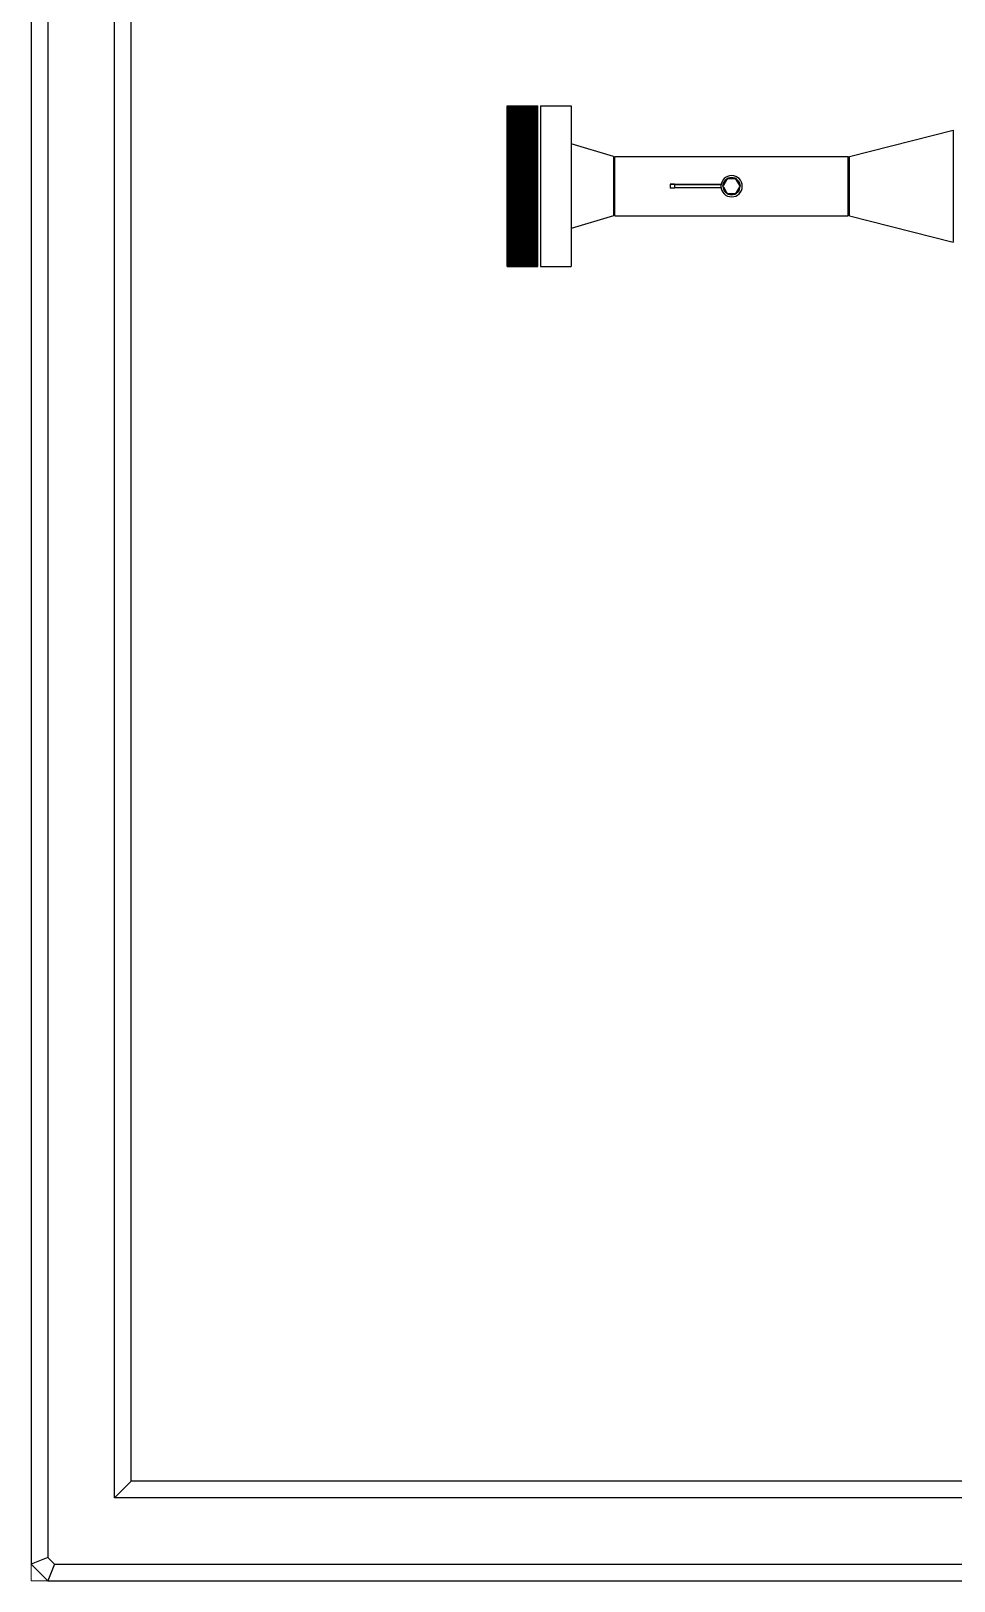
# Model space of a CAD drawing. Header units: millimetres. Extents: x 553637 to 584936, y 5008 to 53898.
# Drawn here: x 556236 to 557620, y 11019 to 13345 of the extents above; entities that cross this region are included whole.
import ezdxf

# ---------------------------------------------------------------- set-up
doc = ezdxf.new("R2010")
doc.units = ezdxf.units.MM
doc.header["$LTSCALE"] = 10
doc.header["$MEASUREMENT"] = 0
for name, color, linetype in [('8', 8, 'Continuous'), ('BRIDA CIEGA PARA PRUEBAS', 170, 'Continuous'), ('CAÑERIAS PH 234', 20, 'Continuous')]:
    doc.layers.add(name, color=color, linetype=linetype)

# ---------------------------------------------------------------- blocks, each defined once
blk = doc.blocks.new('A$C79EB0E72')
at = {"layer": '8'}
for p, q in [((150, -4750.1), (125, -4775.1)), ((25, -4864.8), (0, -4875.1)), ((35.4, -4875.1), (25, -4900.1))]:
    blk.add_line(p, q, dxfattribs=at)
at = {"layer": '8', "lineweight": 0}
blk.add_lwpolyline([(0, -4900), (7800, -4900), (7800, 0), (0, 0)], close=True, dxfattribs=at)
at = {"layer": '8', "lineweight": 25}
for points in [[(7800.2, -2410.1), (0, -2410.1), (0, -4875.1), (25, -4900.1), (7775.2, -4900.1), (7800.2, -4875.1), (7800.2, -2410.1)], [(25, -2410.1), (25, -4864.8), (35.4, -4875.1), (7764.8, -4875.1), (7775.2, -4864.8), (7775.2, -2410.1)], [(7675.2, -2410.1), (7675.2, -4775.1), (125, -4775.1), (125, -2410.1)], [(7650.2, -2410.1), (7650.2, -4750.1), (150, -4750.1), (150, -2410.1)]]:
    blk.add_lwpolyline(points, dxfattribs=at)
blk = doc.blocks.new('A$C36AA4D07')
at = {"layer": 'BRIDA CIEGA PARA PRUEBAS', "lineweight": 0}
h = blk.add_hatch(dxfattribs=at)
h.set_pattern_fill('ANSI31', color=256)
h.set_pattern_definition([(45, (-187114.52564, -9731.44239), (-0.08838834765, 0.08838834765), [])])
h.paths.add_polyline_path([(-46.0248, -120.65), (0, -120.65), (0, 120.65), (-46.0248, 120.65)])
blk.add_lwpolyline([(0, -120.65), (-46.0248, -120.65), (-46.0248, 120.65), (0, 120.65)], close=True, dxfattribs=at)

msp = doc.modelspace()

# ---------------------------------------------------------------- linework, layer by layer
at = {"layer": 'CAÑERIAS PH 234'}
for p, q in [((556950.2, 12991.6), (556950.2, 13232.9)), ((556950.2, 13232.9), (556996.2, 13232.9)), ((556996.2, 12991.6), (556996.2, 13232.9)), ((557000.2, 13232.9), (557046.2, 13232.9)), ((557000.2, 13232.9), (557000.2, 12991.6)), ((557046.2, 13232.9), (557046.2, 12991.6)), ((557463.7, 13156.7), (557619.4, 13196.4)), ((557619.4, 13196.4), (557619.4, 13028.1)), ((557109.7, 13156.7), (557046.2, 13175.8)), ((557109.7, 13156.7), (557109.7, 13067.8)), ((557111.7, 13067.8), (557111.7, 13156.7)), ((557111.7, 13156.7), (557461.7, 13156.7)), ((557461.7, 13067.8), (557461.7, 13156.7)), ((557463.7, 13067.8), (557463.7, 13156.7)), ((557279.7, 13122.5), (557274.4, 13113.2)), ((557280.3, 13123.5), (557279.7, 13122.5)), ((557280.3, 13123.5), (557280.3, 13123.5)), ((557281.3, 13123.5), (557280.3, 13123.5)), ((557280.3, 13123.5), (557280.3, 13123.5)), ((557292.1, 13123.5), (557281.3, 13123.5)), ((557293.2, 13123.5), (557292.1, 13123.5)), ((557293.2, 13123.5), (557293.2, 13123.5)), ((557293.7, 13122.5), (557293.2, 13123.5)), ((557293.2, 13123.5), (557293.2, 13123.5)), ((557299.1, 13113.2), (557293.7, 13122.5)), ((557194.5, 13115.5), (557201, 13115.5)), ((557194.5, 13115.5), (557194.5, 13115.5)), ((557201, 13115.5), (557194.5, 13115.5)), ((557194.5, 13115.5), (557194.5, 13109.1)), ((557201, 13109.1), (557194.5, 13109.1)), ((557201, 13115.5), (557201, 13115.5)), ((557201, 13115.5), (557201, 13109.1)), ((557201, 13114.7), (557270.7, 13114.7)), ((557270.7, 13114.7), (557201, 13114.7)), ((557270.7, 13109.9), (557201, 13109.9)), ((557270.7, 13114.7), (557270.7, 13114.7)), ((557270.7, 13114.7), (557270.7, 13109.9)), ((557274.4, 13113.2), (557273.8, 13112.3)), ((557273.8, 13112.3), (557274.4, 13111.4)), ((557274.4, 13111.4), (557279.7, 13102)), ((557279.7, 13102), (557280.3, 13101.1)), ((557280.3, 13101.1), (557281.3, 13101.1)), ((557281.3, 13101.1), (557292.1, 13101.1)), ((557292.1, 13101.1), (557293.2, 13101.1)), ((557293.2, 13101.1), (557293.7, 13102)), ((557293.7, 13102), (557299.1, 13111.4)), ((557299.6, 13112.3), (557299.1, 13113.2)), ((557299.1, 13111.4), (557299.6, 13112.3)), ((557109.7, 13067.8), (557046.2, 13048.8)), ((557111.7, 13067.8), (557461.7, 13067.8)), ((557463.7, 13067.8), (557619.4, 13028.1)), ((556950.2, 12991.6), (556996.2, 12991.6)), ((557000.2, 12991.6), (557046.2, 12991.6))]:
    msp.add_line(p, q, dxfattribs=at)
at = {"layer": 'CAÑERIAS PH 234', "extrusion": (0, 0, -1)}
for radius in [16, 12.9]:
    msp.add_circle((-557286.7, 13112.3), radius, dxfattribs=at)
for radius, start, end in [(12.9, 360, 180), (12.4, 55.7577, 64.2422), (12.4, 355.7577, 4.2422), (12.4, 295.7577, 304.2422), (12.4, 175.7577, 184.2422)]:
    msp.add_arc((-557286.7, 13112.3), radius, start, end, dxfattribs=at)
at = {"layer": 'CAÑERIAS PH 234', "extrusion": (0, -1.3652e-22, -1)}
for start, end in [(115.7577, 124.2422), (235.7577, 244.2422)]:
    msp.add_arc((-557286.7, 13112.3), 12.4, start, end, dxfattribs=at)

# ---------------------------------------------------------------- block references
at = {"layer": '8', "lineweight": 0}
msp.add_blockref('A$C79EB0E72', (556235.6, 15919.1), dxfattribs=at)
at = {"layer": 'BRIDA CIEGA PARA PRUEBAS', "lineweight": 0}
msp.add_blockref('A$C36AA4D07', (556996.2, 13112.3), dxfattribs=at)

doc.saveas('drawing.dxf')
